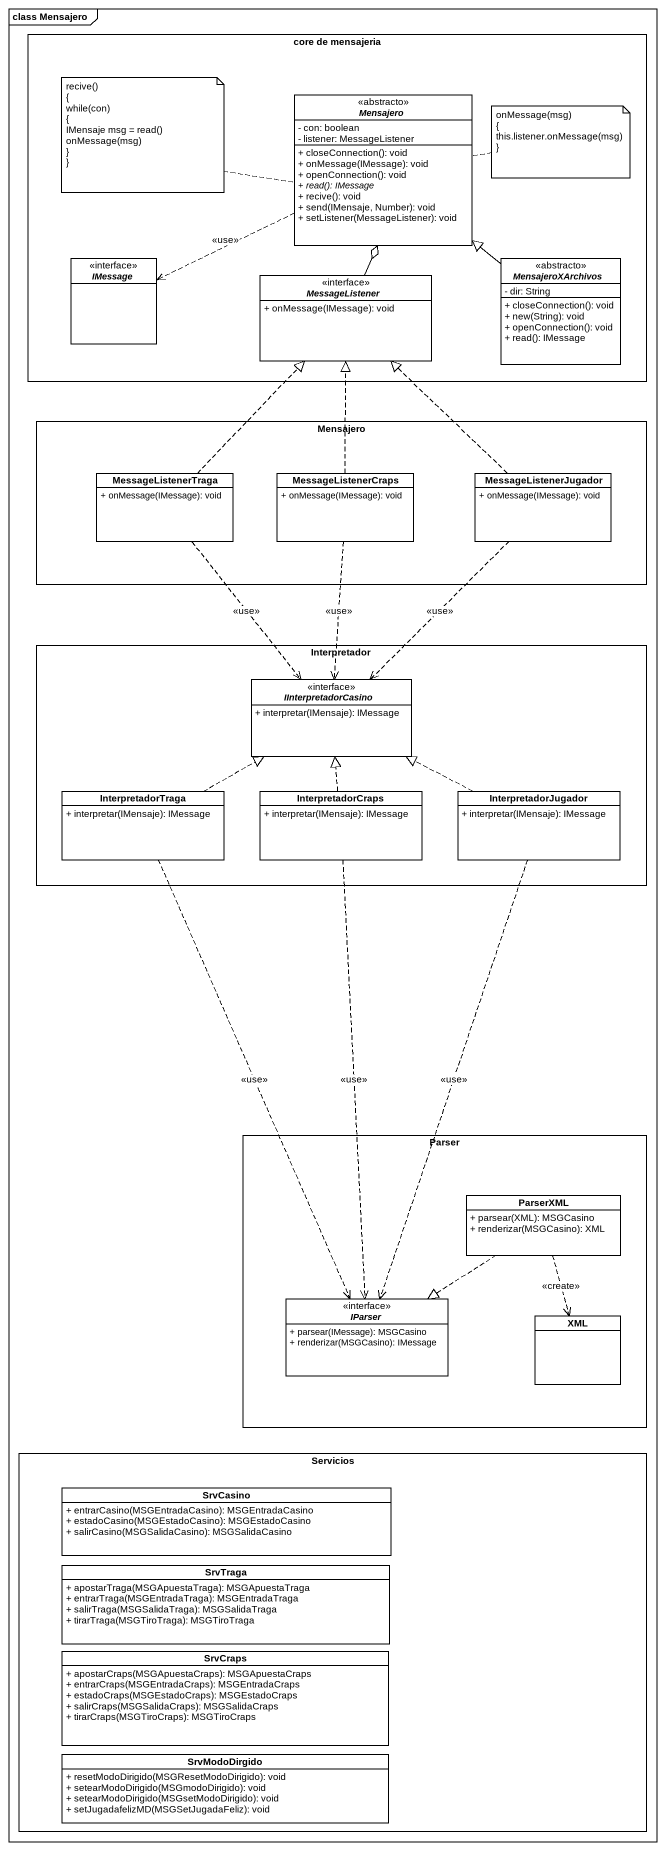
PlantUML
@startuml
mainframe class Mensajero
hide circle
hide empty members
skinparam classAttributeIconSize 0
rectangle "core de mensajeria" as core_de_mensajeria {
  abstract class Mensajero <<abstracto>> {
    - con: boolean
    - listener: MessageListener
    + closeConnection(): void
    + onMessage(IMessage): void
    + openConnection(): void
    {abstract} + read(): IMessage
    + recive(): void
    + send(IMensaje, Number): void
    + setListener(MessageListener): void
  }
  interface IMessage <<interface>>
  abstract class MensajeroXArchivos <<abstracto>> {
    - dir: String
    + closeConnection(): void
    + new(String): void
    + openConnection(): void
    + read(): IMessage
  }
  interface MessageListener <<interface>> {
    + onMessage(IMessage): void
  }
}
rectangle "Mensajero" as Mensajero_2 {
  class MessageListenerTraga {
    + onMessage(IMessage): void
  }
  class MessageListenerCraps {
    + onMessage(IMessage): void
  }
  class MessageListenerJugador {
    + onMessage(IMessage): void
  }
}
rectangle Interpretador {
  interface IInterpretadorCasino <<interface>> {
    + interpretar(IMensaje): IMessage
  }
  class InterpretadorTraga {
    + interpretar(IMensaje): IMessage
  }
  class InterpretadorCraps {
    + interpretar(IMensaje): IMessage
  }
  class InterpretadorJugador {
    + interpretar(IMensaje): IMessage
  }
}
rectangle Parser {
  class ParserXML {
    + parsear(XML): MSGCasino
    + renderizar(MSGCasino): XML
  }
  interface IParser <<interface>> {
    + parsear(IMessage): MSGCasino
    + renderizar(MSGCasino): IMessage
  }
  class XML
}
rectangle Servicios {
  class SrvCasino {
    + entrarCasino(MSGEntradaCasino): MSGEntradaCasino
    + estadoCasino(MSGEstadoCasino): MSGEstadoCasino
    + salirCasino(MSGSalidaCasino): MSGSalidaCasino
  }
  class SrvTraga {
    + apostarTraga(MSGApuestaTraga): MSGApuestaTraga
    + entrarTraga(MSGEntradaTraga): MSGEntradaTraga
    + salirTraga(MSGSalidaTraga): MSGSalidaTraga
    + tirarTraga(MSGTiroTraga): MSGTiroTraga
  }
  class SrvCraps {
    + apostarCraps(MSGApuestaCraps): MSGApuestaCraps
    + entrarCraps(MSGEntradaCraps): MSGEntradaCraps
    + estadoCraps(MSGEstadoCraps): MSGEstadoCraps
    + salirCraps(MSGSalidaCraps): MSGSalidaCraps
    + tirarCraps(MSGTiroCraps): MSGTiroCraps
  }
  class SrvModoDirgido {
    + resetModoDirigido(MSGResetModoDirigido): void
    + setearModoDirigido(MSGmodoDirigido): void
    + setearModoDirigido(MSGsetModoDirigido): void
    + setJugadafelizMD(MSGSetJugadaFeliz): void
  }
}
Mensajero .left.> IMessage : <<use>>
MensajeroXArchivos -up-|> Mensajero
MessageListener -up-o Mensajero
MessageListenerTraga .up.|> MessageListener
MessageListenerTraga ..> IInterpretadorCasino : <<use>>
MessageListenerCraps .up.|> MessageListener
MessageListenerCraps ..> IInterpretadorCasino : <<use>>
MessageListenerJugador .up.|> MessageListener
MessageListenerJugador ..> IInterpretadorCasino : <<use>>
InterpretadorTraga .right.|> IInterpretadorCasino
InterpretadorTraga ..> IParser : <<use>>
InterpretadorCraps .up.|> IInterpretadorCasino
InterpretadorCraps ..> IParser : <<use>>
InterpretadorJugador .left.|> IInterpretadorCasino
InterpretadorJugador ..> IParser : <<use>>
ParserXML ..|> IParser
ParserXML ..> XML : <<create>>
note left of Mensajero
  recive()
  {
  while(con)
  {
  IMensaje msg = read()
  onMessage(msg)
  ~}
  ~}
end note
note right of Mensajero
  onMessage(msg)
  {
  this.listener.onMessage(msg)
  ~}
end note
@enduml
